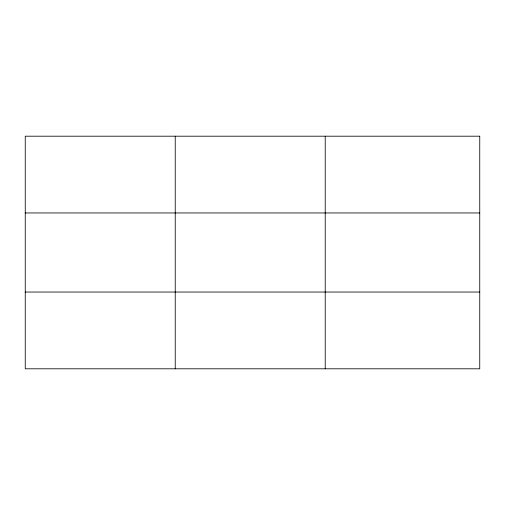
<?xml version="1.0" encoding="UTF-8"?>
<svg xmlns="http://www.w3.org/2000/svg" width="505" height="505" viewBox="0 0 505 505"><rect width="100%" height="100%" fill="white"/><g stroke="black" fill="none" stroke-linecap="round" stroke-linejoin="round"><path stroke-width="0.76" d="M175.235 136.198L175.235 368.801M325.22 136.198L325.22 368.801M25.25 212.959L479.75 212.959M25.25 292.041L479.75 292.041M479.75 136.198L479.75 368.801L25.25 368.801L25.25 136.198L479.75 136.198"/></g></svg>
